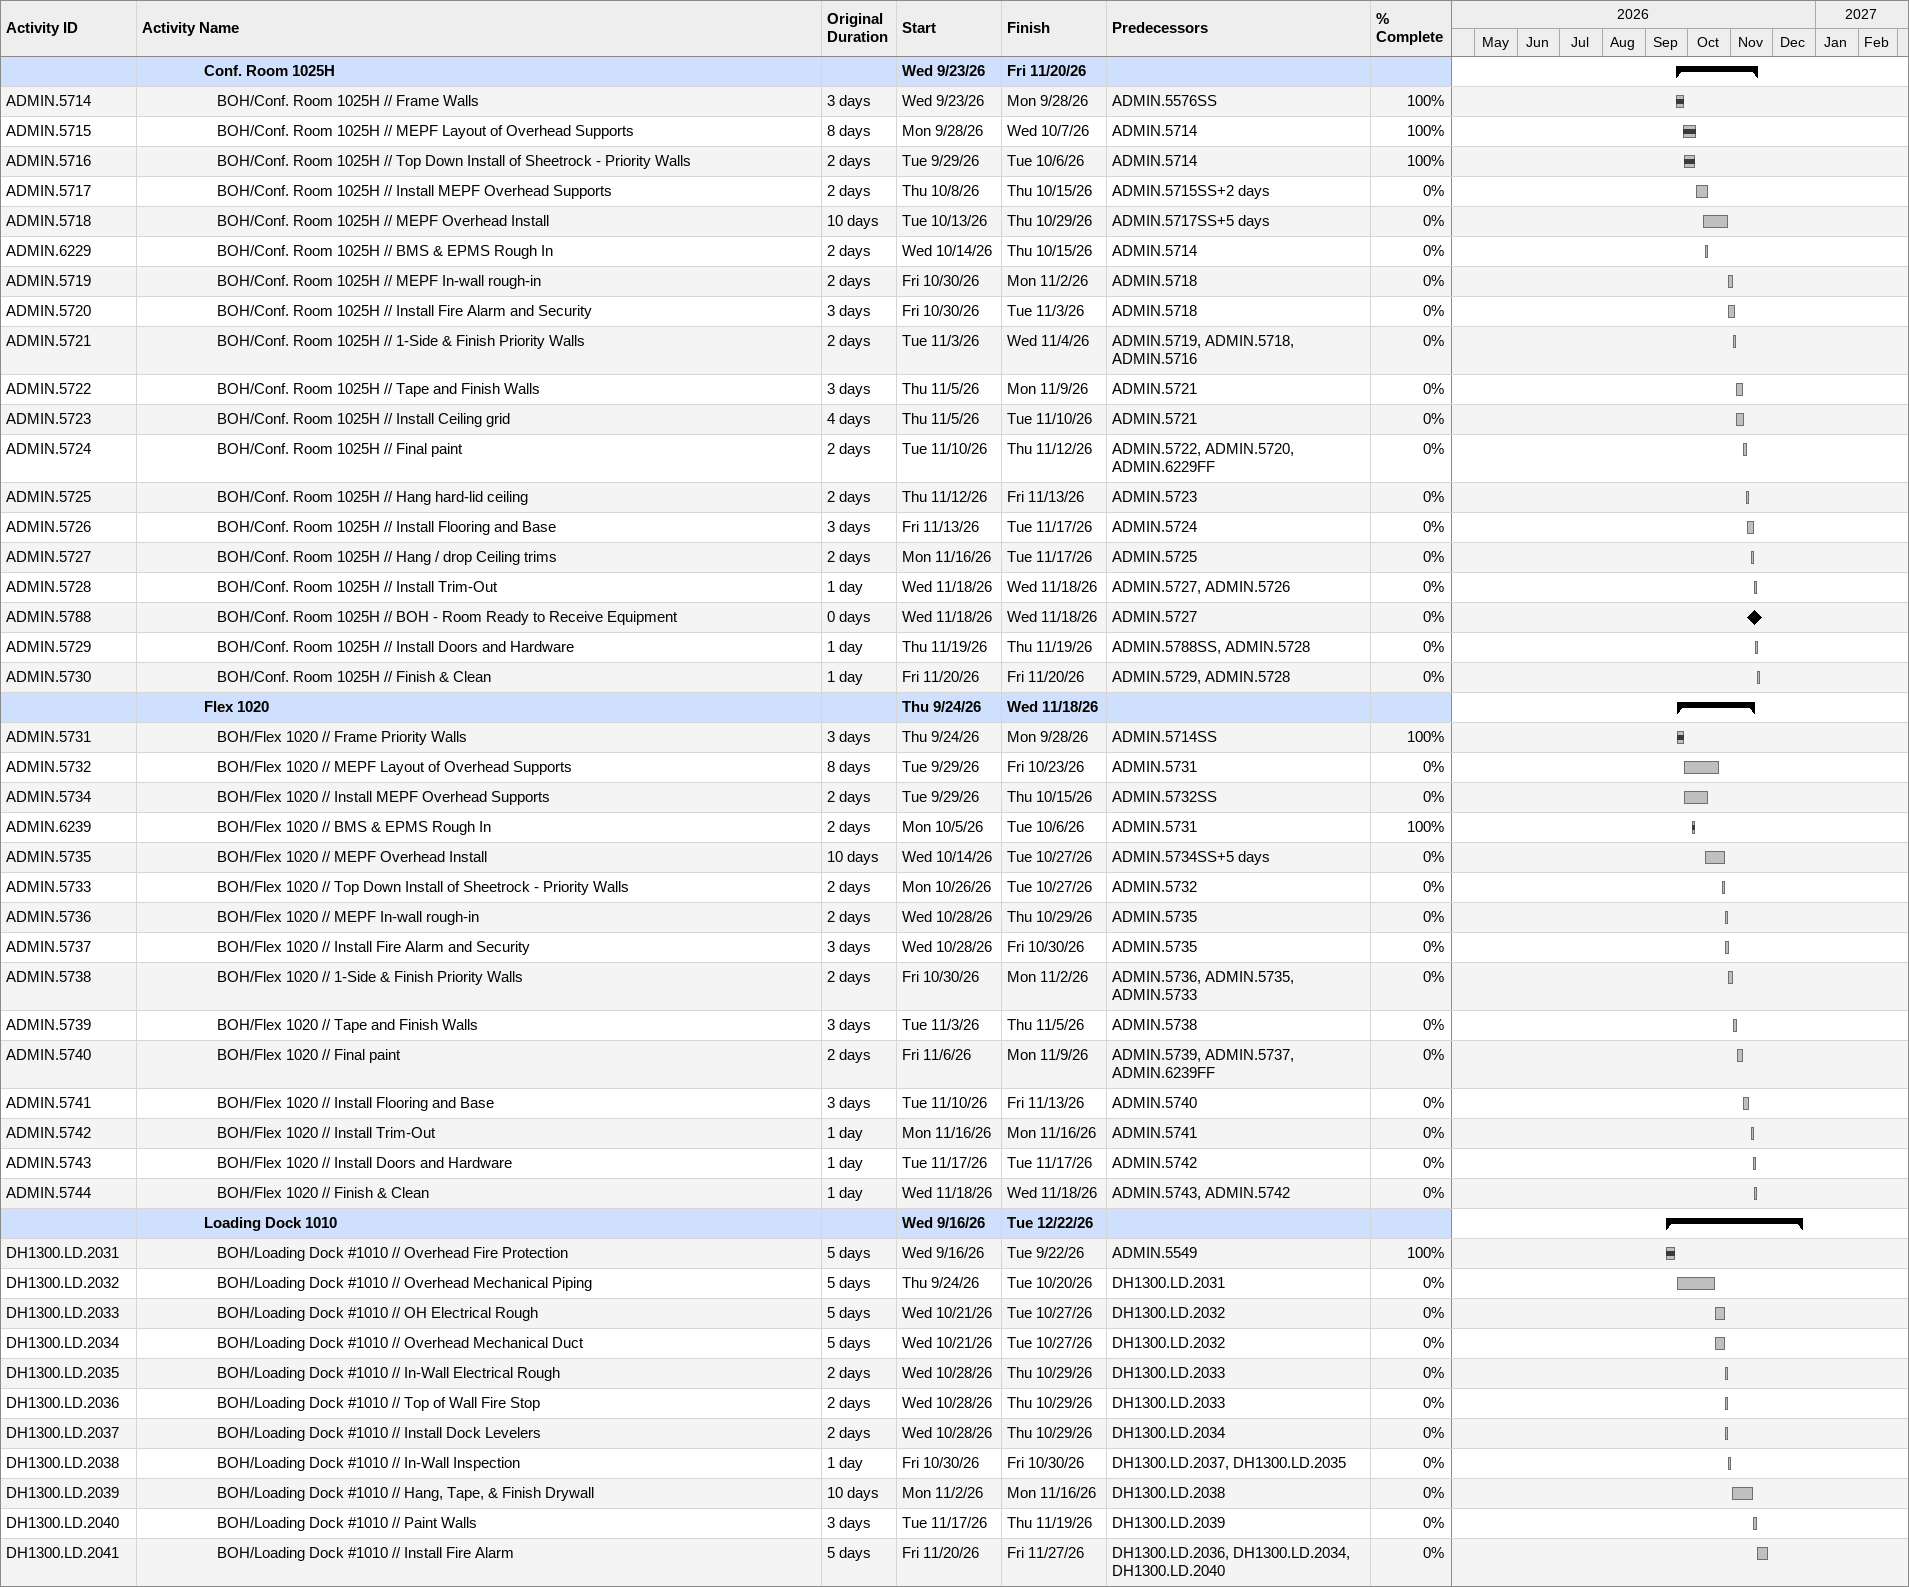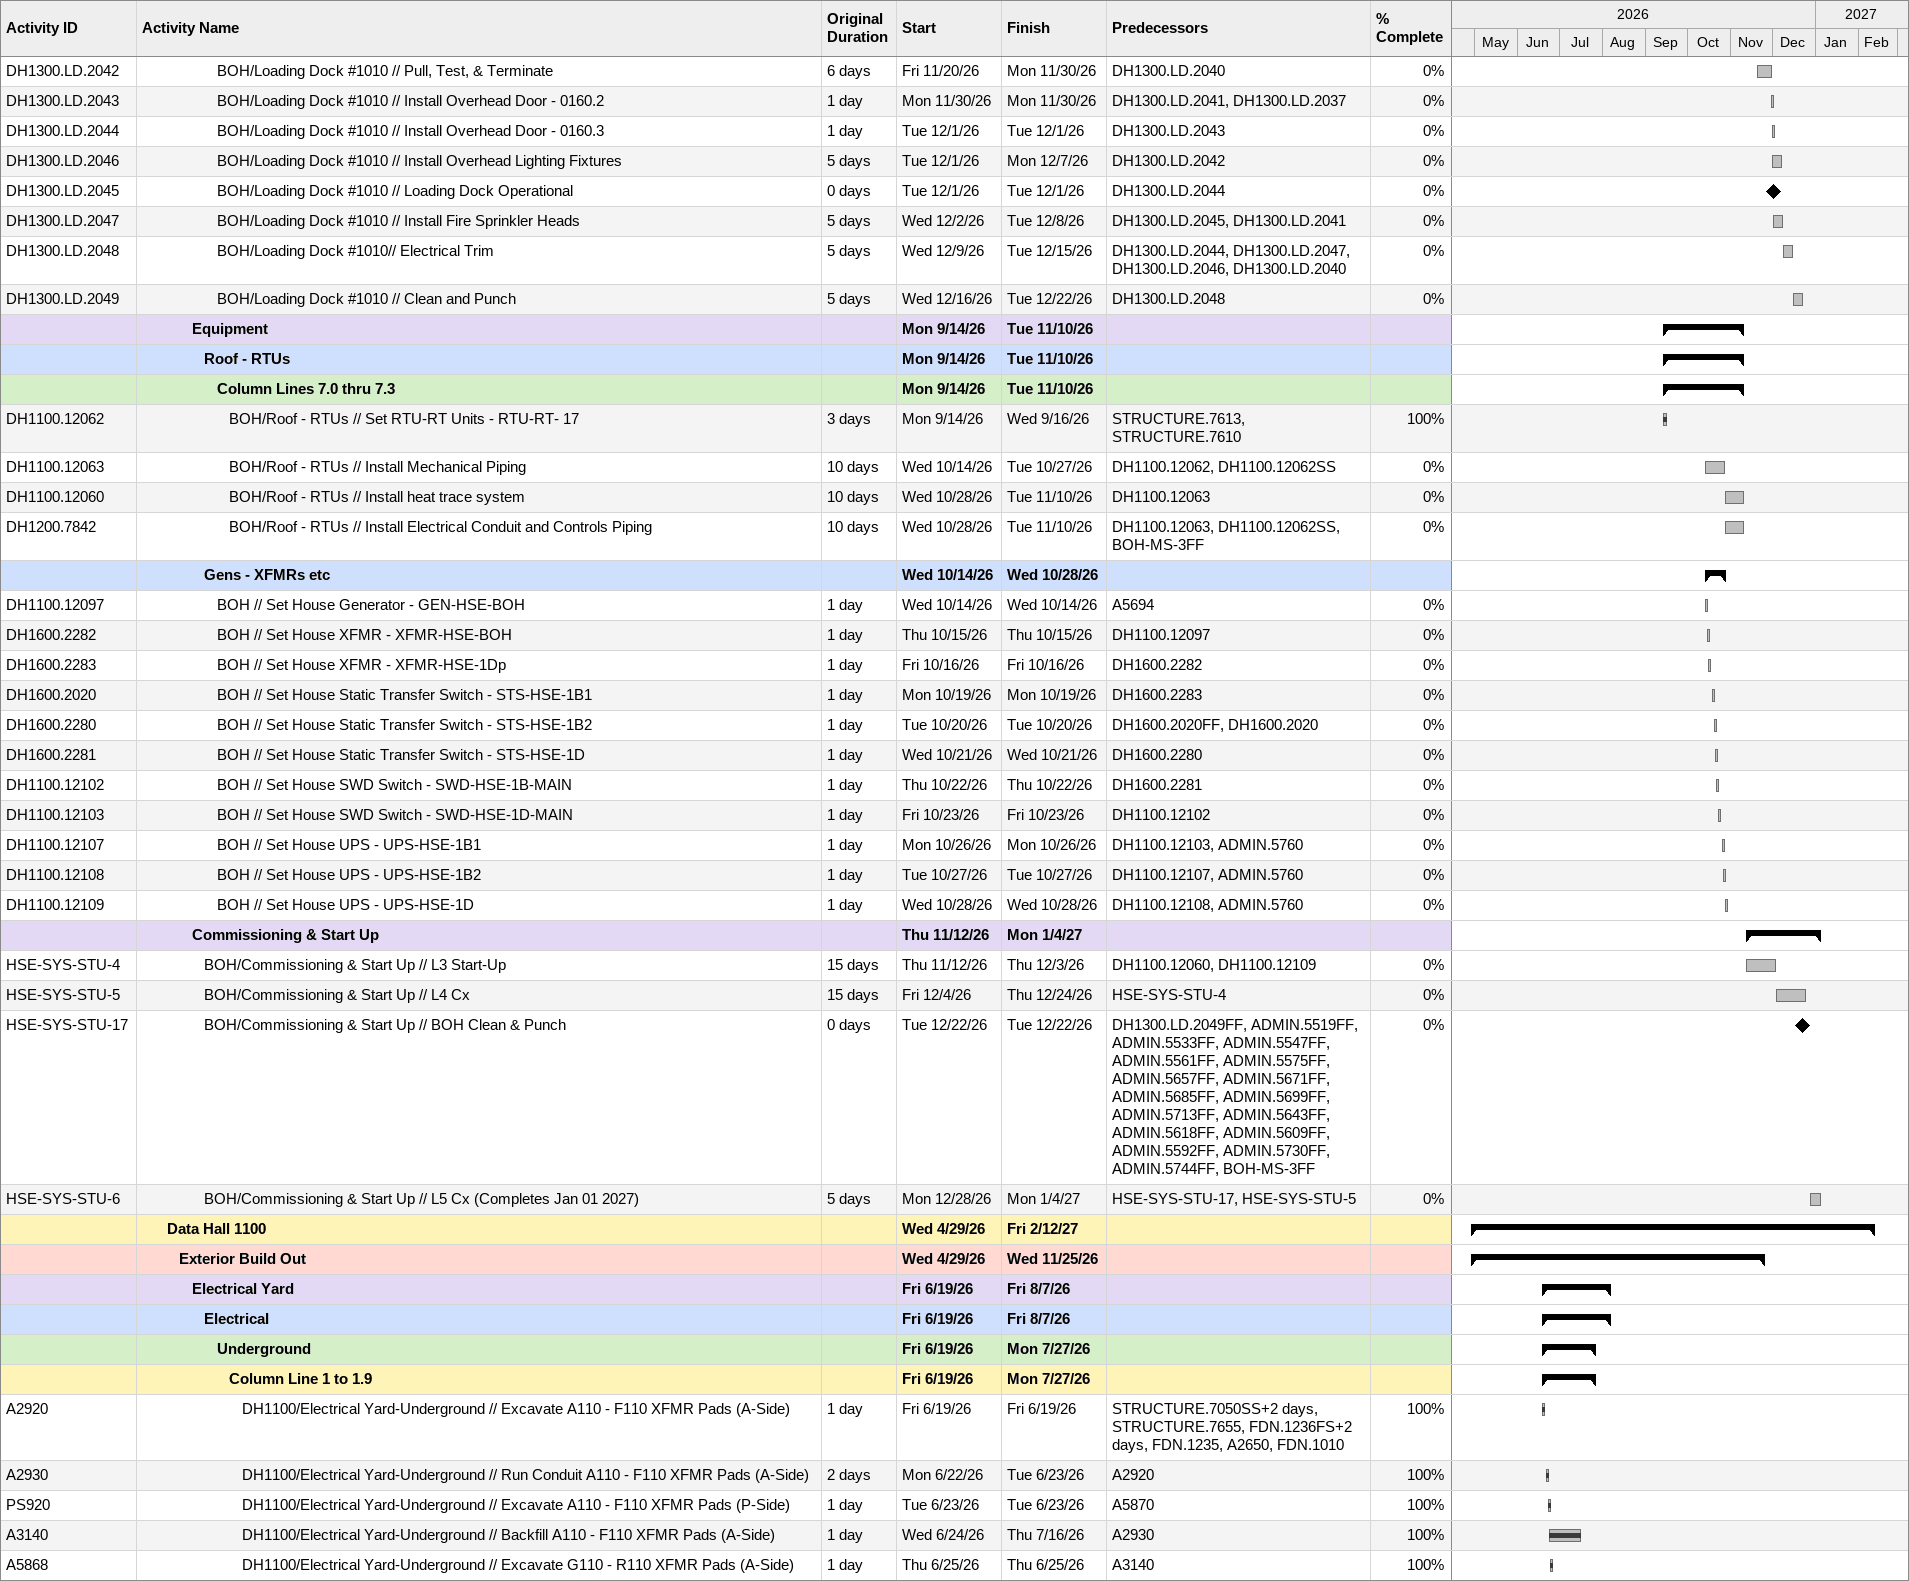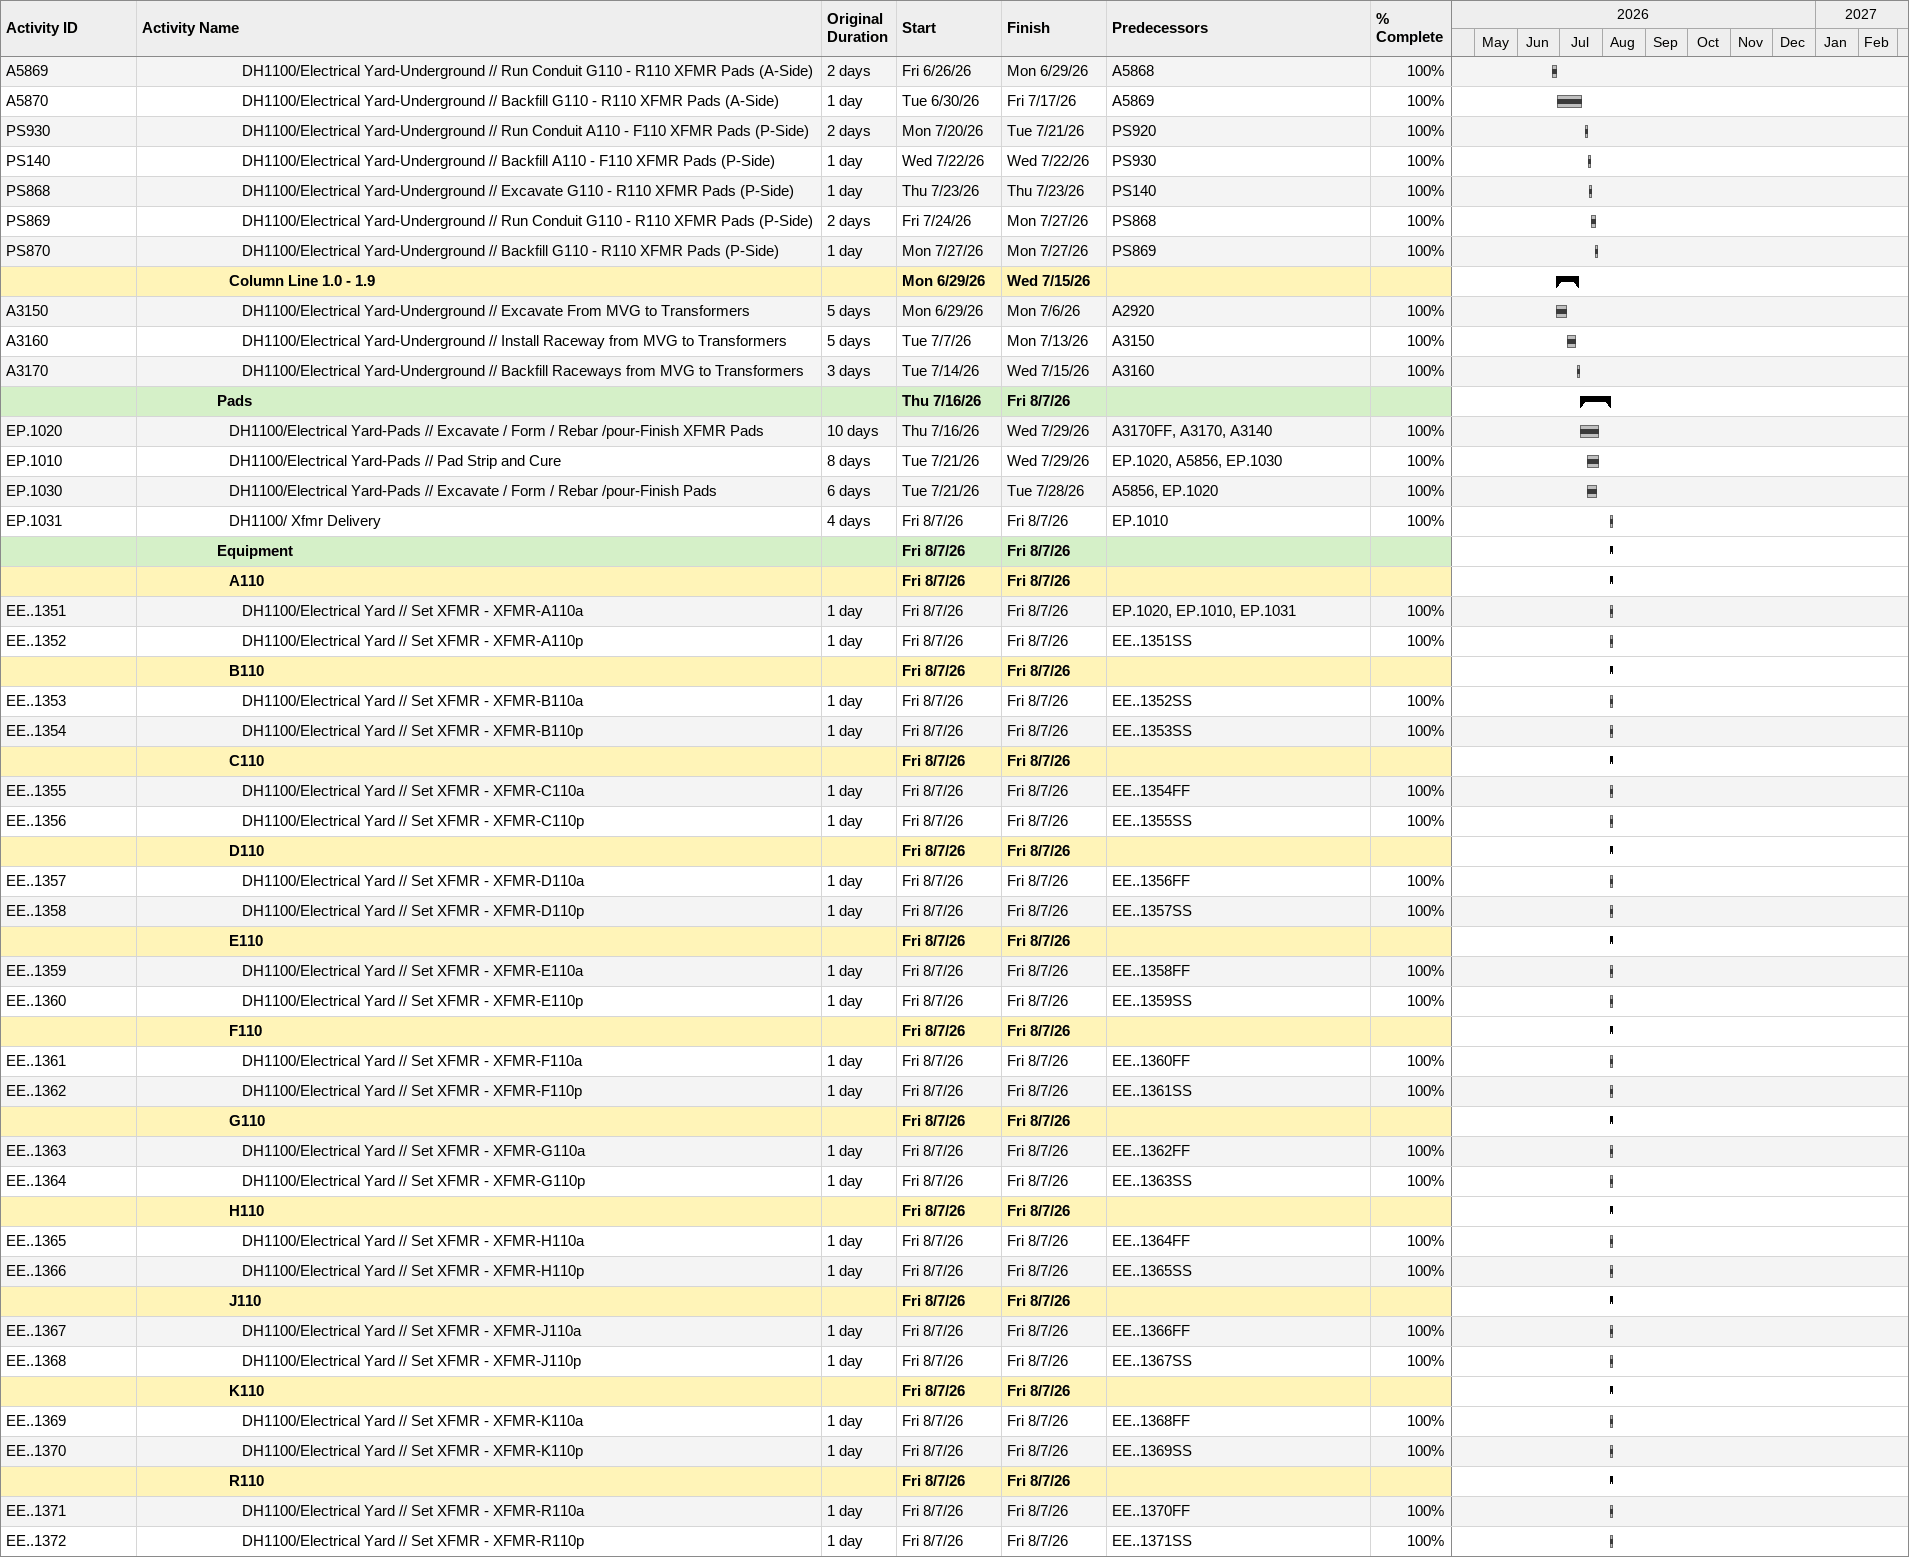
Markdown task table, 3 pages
| ID | Level | Task | Original duration | Start | Finish | Predecessors | % complete |
|---|---|---|---|---|---|---|---|
|  | 6 | **Conf. Room 1025H** |  | 2026-09-23 | 2026-11-20 |  |  |
| ADMIN.5714 | 7 | BOH/Conf. Room 1025H // Frame Walls | 3d | 2026-09-23 | 2026-09-28 | ADMIN.5576SS | 100 |
| ADMIN.5715 | 7 | BOH/Conf. Room 1025H // MEPF Layout of Overhead Supports | 8d | 2026-09-28 | 2026-10-07 | ADMIN.5714 | 100 |
| ADMIN.5716 | 7 | BOH/Conf. Room 1025H // Top Down Install of Sheetrock - Priority Walls | 2d | 2026-09-29 | 2026-10-06 | ADMIN.5714 | 100 |
| ADMIN.5717 | 7 | BOH/Conf. Room 1025H // Install MEPF Overhead Supports | 2d | 2026-10-08 | 2026-10-15 | ADMIN.5715SS+2d | 0 |
| ADMIN.5718 | 7 | BOH/Conf. Room 1025H // MEPF Overhead Install | 10d | 2026-10-13 | 2026-10-29 | ADMIN.5717SS+5d | 0 |
| ADMIN.6229 | 7 | BOH/Conf. Room 1025H // BMS & EPMS Rough In | 2d | 2026-10-14 | 2026-10-15 | ADMIN.5714 | 0 |
| ADMIN.5719 | 7 | BOH/Conf. Room 1025H // MEPF In-wall rough-in | 2d | 2026-10-30 | 2026-11-02 | ADMIN.5718 | 0 |
| ADMIN.5720 | 7 | BOH/Conf. Room 1025H // Install Fire Alarm and Security | 3d | 2026-10-30 | 2026-11-03 | ADMIN.5718 | 0 |
| ADMIN.5721 | 7 | BOH/Conf. Room 1025H // 1-Side & Finish Priority Walls | 2d | 2026-11-03 | 2026-11-04 | ADMIN.5719, ADMIN.5718, ADMIN.5716 | 0 |
| ADMIN.5722 | 7 | BOH/Conf. Room 1025H // Tape and Finish Walls | 3d | 2026-11-05 | 2026-11-09 | ADMIN.5721 | 0 |
| ADMIN.5723 | 7 | BOH/Conf. Room 1025H // Install Ceiling grid | 4d | 2026-11-05 | 2026-11-10 | ADMIN.5721 | 0 |
| ADMIN.5724 | 7 | BOH/Conf. Room 1025H // Final paint | 2d | 2026-11-10 | 2026-11-12 | ADMIN.5722, ADMIN.5720, ADMIN.6229FF | 0 |
| ADMIN.5725 | 7 | BOH/Conf. Room 1025H // Hang hard-lid ceiling | 2d | 2026-11-12 | 2026-11-13 | ADMIN.5723 | 0 |
| ADMIN.5726 | 7 | BOH/Conf. Room 1025H // Install Flooring and Base | 3d | 2026-11-13 | 2026-11-17 | ADMIN.5724 | 0 |
| ADMIN.5727 | 7 | BOH/Conf. Room 1025H // Hang / drop Ceiling trims | 2d | 2026-11-16 | 2026-11-17 | ADMIN.5725 | 0 |
| ADMIN.5728 | 7 | BOH/Conf. Room 1025H // Install Trim-Out | 1d | 2026-11-18 | 2026-11-18 | ADMIN.5727, ADMIN.5726 | 0 |
| ADMIN.5788 | 7 | BOH/Conf. Room 1025H // BOH - Room Ready to Receive Equipment | 0d | 2026-11-18 | 2026-11-18 | ADMIN.5727 | 0 |
| ADMIN.5729 | 7 | BOH/Conf. Room 1025H // Install Doors and Hardware | 1d | 2026-11-19 | 2026-11-19 | ADMIN.5788SS, ADMIN.5728 | 0 |
| ADMIN.5730 | 7 | BOH/Conf. Room 1025H // Finish & Clean | 1d | 2026-11-20 | 2026-11-20 | ADMIN.5729, ADMIN.5728 | 0 |
|  | 6 | **Flex 1020** |  | 2026-09-24 | 2026-11-18 |  |  |
| ADMIN.5731 | 7 | BOH/Flex 1020 // Frame Priority Walls | 3d | 2026-09-24 | 2026-09-28 | ADMIN.5714SS | 100 |
| ADMIN.5732 | 7 | BOH/Flex 1020 // MEPF Layout of Overhead Supports | 8d | 2026-09-29 | 2026-10-23 | ADMIN.5731 | 0 |
| ADMIN.5734 | 7 | BOH/Flex 1020 // Install MEPF Overhead Supports | 2d | 2026-09-29 | 2026-10-15 | ADMIN.5732SS | 0 |
| ADMIN.6239 | 7 | BOH/Flex 1020 // BMS & EPMS Rough In | 2d | 2026-10-05 | 2026-10-06 | ADMIN.5731 | 100 |
| ADMIN.5735 | 7 | BOH/Flex 1020 // MEPF Overhead Install | 10d | 2026-10-14 | 2026-10-27 | ADMIN.5734SS+5d | 0 |
| ADMIN.5733 | 7 | BOH/Flex 1020 // Top Down Install of Sheetrock - Priority Walls | 2d | 2026-10-26 | 2026-10-27 | ADMIN.5732 | 0 |
| ADMIN.5736 | 7 | BOH/Flex 1020 // MEPF In-wall rough-in | 2d | 2026-10-28 | 2026-10-29 | ADMIN.5735 | 0 |
| ADMIN.5737 | 7 | BOH/Flex 1020 // Install Fire Alarm and Security | 3d | 2026-10-28 | 2026-10-30 | ADMIN.5735 | 0 |
| ADMIN.5738 | 7 | BOH/Flex 1020 // 1-Side & Finish Priority Walls | 2d | 2026-10-30 | 2026-11-02 | ADMIN.5736, ADMIN.5735, ADMIN.5733 | 0 |
| ADMIN.5739 | 7 | BOH/Flex 1020 // Tape and Finish Walls | 3d | 2026-11-03 | 2026-11-05 | ADMIN.5738 | 0 |
| ADMIN.5740 | 7 | BOH/Flex 1020 // Final paint | 2d | 2026-11-06 | 2026-11-09 | ADMIN.5739, ADMIN.5737, ADMIN.6239FF | 0 |
| ADMIN.5741 | 7 | BOH/Flex 1020 // Install Flooring and Base | 3d | 2026-11-10 | 2026-11-13 | ADMIN.5740 | 0 |
| ADMIN.5742 | 7 | BOH/Flex 1020 // Install Trim-Out | 1d | 2026-11-16 | 2026-11-16 | ADMIN.5741 | 0 |
| ADMIN.5743 | 7 | BOH/Flex 1020 // Install Doors and Hardware | 1d | 2026-11-17 | 2026-11-17 | ADMIN.5742 | 0 |
| ADMIN.5744 | 7 | BOH/Flex 1020 // Finish & Clean | 1d | 2026-11-18 | 2026-11-18 | ADMIN.5743, ADMIN.5742 | 0 |
|  | 6 | **Loading Dock 1010** |  | 2026-09-16 | 2026-12-22 |  |  |
| DH1300.LD.2031 | 7 | BOH/Loading Dock #1010 // Overhead Fire Protection | 5d | 2026-09-16 | 2026-09-22 | ADMIN.5549 | 100 |
| DH1300.LD.2032 | 7 | BOH/Loading Dock #1010 // Overhead Mechanical Piping | 5d | 2026-09-24 | 2026-10-20 | DH1300.LD.2031 | 0 |
| DH1300.LD.2033 | 7 | BOH/Loading Dock #1010 // OH Electrical Rough | 5d | 2026-10-21 | 2026-10-27 | DH1300.LD.2032 | 0 |
| DH1300.LD.2034 | 7 | BOH/Loading Dock #1010 // Overhead Mechanical Duct | 5d | 2026-10-21 | 2026-10-27 | DH1300.LD.2032 | 0 |
| DH1300.LD.2035 | 7 | BOH/Loading Dock #1010 // In-Wall Electrical Rough | 2d | 2026-10-28 | 2026-10-29 | DH1300.LD.2033 | 0 |
| DH1300.LD.2036 | 7 | BOH/Loading Dock #1010 // Top of Wall Fire Stop | 2d | 2026-10-28 | 2026-10-29 | DH1300.LD.2033 | 0 |
| DH1300.LD.2037 | 7 | BOH/Loading Dock #1010 // Install Dock Levelers | 2d | 2026-10-28 | 2026-10-29 | DH1300.LD.2034 | 0 |
| DH1300.LD.2038 | 7 | BOH/Loading Dock #1010 // In-Wall Inspection | 1d | 2026-10-30 | 2026-10-30 | DH1300.LD.2037, DH1300.LD.2035 | 0 |
| DH1300.LD.2039 | 7 | BOH/Loading Dock #1010 // Hang, Tape, & Finish Drywall | 10d | 2026-11-02 | 2026-11-16 | DH1300.LD.2038 | 0 |
| DH1300.LD.2040 | 7 | BOH/Loading Dock #1010 // Paint Walls | 3d | 2026-11-17 | 2026-11-19 | DH1300.LD.2039 | 0 |
| DH1300.LD.2041 | 7 | BOH/Loading Dock #1010 // Install Fire Alarm | 5d | 2026-11-20 | 2026-11-27 | DH1300.LD.2036, DH1300.LD.2034, DH1300.LD.2040 | 0 |
| DH1300.LD.2042 | 7 | BOH/Loading Dock #1010 // Pull, Test, & Terminate | 6d | 2026-11-20 | 2026-11-30 | DH1300.LD.2040 | 0 |
| DH1300.LD.2043 | 7 | BOH/Loading Dock #1010 // Install Overhead Door - 0160.2 | 1d | 2026-11-30 | 2026-11-30 | DH1300.LD.2041, DH1300.LD.2037 | 0 |
| DH1300.LD.2044 | 7 | BOH/Loading Dock #1010 // Install Overhead Door - 0160.3 | 1d | 2026-12-01 | 2026-12-01 | DH1300.LD.2043 | 0 |
| DH1300.LD.2046 | 7 | BOH/Loading Dock #1010 // Install Overhead Lighting Fixtures | 5d | 2026-12-01 | 2026-12-07 | DH1300.LD.2042 | 0 |
| DH1300.LD.2045 | 7 | BOH/Loading Dock #1010 // Loading Dock Operational | 0d | 2026-12-01 | 2026-12-01 | DH1300.LD.2044 | 0 |
| DH1300.LD.2047 | 7 | BOH/Loading Dock #1010 // Install Fire Sprinkler Heads | 5d | 2026-12-02 | 2026-12-08 | DH1300.LD.2045, DH1300.LD.2041 | 0 |
| DH1300.LD.2048 | 7 | BOH/Loading Dock #1010// Electrical Trim | 5d | 2026-12-09 | 2026-12-15 | DH1300.LD.2044, DH1300.LD.2047, DH1300.LD.2046, DH1300.LD.2040 | 0 |
| DH1300.LD.2049 | 7 | BOH/Loading Dock #1010 // Clean and Punch | 5d | 2026-12-16 | 2026-12-22 | DH1300.LD.2048 | 0 |
|  | 5 | **Equipment** |  | 2026-09-14 | 2026-11-10 |  |  |
|  | 6 | **Roof - RTUs** |  | 2026-09-14 | 2026-11-10 |  |  |
|  | 7 | **Column Lines 7.0 thru 7.3** |  | 2026-09-14 | 2026-11-10 |  |  |
| DH1100.12062 | 8 | BOH/Roof - RTUs // Set RTU-RT Units - RTU-RT- 17 | 3d | 2026-09-14 | 2026-09-16 | STRUCTURE.7613, STRUCTURE.7610 | 100 |
| DH1100.12063 | 8 | BOH/Roof - RTUs // Install Mechanical Piping | 10d | 2026-10-14 | 2026-10-27 | DH1100.12062, DH1100.12062SS | 0 |
| DH1100.12060 | 8 | BOH/Roof - RTUs // Install heat trace system | 10d | 2026-10-28 | 2026-11-10 | DH1100.12063 | 0 |
| DH1200.7842 | 8 | BOH/Roof - RTUs // Install Electrical Conduit and Controls Piping | 10d | 2026-10-28 | 2026-11-10 | DH1100.12063, DH1100.12062SS, BOH-MS-3FF | 0 |
|  | 6 | **Gens - XFMRs etc** |  | 2026-10-14 | 2026-10-28 |  |  |
| DH1100.12097 | 7 | BOH // Set House Generator - GEN-HSE-BOH | 1d | 2026-10-14 | 2026-10-14 | A5694 | 0 |
| DH1600.2282 | 7 | BOH // Set House XFMR - XFMR-HSE-BOH | 1d | 2026-10-15 | 2026-10-15 | DH1100.12097 | 0 |
| DH1600.2283 | 7 | BOH // Set House XFMR - XFMR-HSE-1Dp | 1d | 2026-10-16 | 2026-10-16 | DH1600.2282 | 0 |
| DH1600.2020 | 7 | BOH // Set House Static Transfer Switch - STS-HSE-1B1 | 1d | 2026-10-19 | 2026-10-19 | DH1600.2283 | 0 |
| DH1600.2280 | 7 | BOH // Set House Static Transfer Switch - STS-HSE-1B2 | 1d | 2026-10-20 | 2026-10-20 | DH1600.2020FF, DH1600.2020 | 0 |
| DH1600.2281 | 7 | BOH // Set House Static Transfer Switch - STS-HSE-1D | 1d | 2026-10-21 | 2026-10-21 | DH1600.2280 | 0 |
| DH1100.12102 | 7 | BOH // Set House SWD Switch - SWD-HSE-1B-MAIN | 1d | 2026-10-22 | 2026-10-22 | DH1600.2281 | 0 |
| DH1100.12103 | 7 | BOH // Set House SWD Switch - SWD-HSE-1D-MAIN | 1d | 2026-10-23 | 2026-10-23 | DH1100.12102 | 0 |
| DH1100.12107 | 7 | BOH // Set House UPS - UPS-HSE-1B1 | 1d | 2026-10-26 | 2026-10-26 | DH1100.12103, ADMIN.5760 | 0 |
| DH1100.12108 | 7 | BOH // Set House UPS - UPS-HSE-1B2 | 1d | 2026-10-27 | 2026-10-27 | DH1100.12107, ADMIN.5760 | 0 |
| DH1100.12109 | 7 | BOH // Set House UPS - UPS-HSE-1D | 1d | 2026-10-28 | 2026-10-28 | DH1100.12108, ADMIN.5760 | 0 |
|  | 5 | **Commissioning & Start Up** |  | 2026-11-12 | 2027-01-04 |  |  |
| HSE-SYS-STU-4 | 6 | BOH/Commissioning & Start Up // L3 Start-Up | 15d | 2026-11-12 | 2026-12-03 | DH1100.12060, DH1100.12109 | 0 |
| HSE-SYS-STU-5 | 6 | BOH/Commissioning & Start Up // L4 Cx | 15d | 2026-12-04 | 2026-12-24 | HSE-SYS-STU-4 | 0 |
| HSE-SYS-STU-17 | 6 | BOH/Commissioning & Start Up // BOH Clean & Punch | 0d | 2026-12-22 | 2026-12-22 | DH1300.LD.2049FF, ADMIN.5519FF, ADMIN.5533FF, ADMIN.5547FF, ADMIN.5561FF, ADMIN.5575FF, ADMIN.5657FF, ADMIN.5671FF, ADMIN.5685FF, ADMIN.5699FF, ADMIN.5713FF, ADMIN.5643FF, ADMIN.5618FF, ADMIN.5609FF, ADMIN.5592FF, ADMIN.5730FF, ADMIN.5744FF, BOH-MS-3FF | 0 |
| HSE-SYS-STU-6 | 6 | BOH/Commissioning & Start Up // L5 Cx (Completes Jan 01 2027) | 5d | 2026-12-28 | 2027-01-04 | HSE-SYS-STU-17, HSE-SYS-STU-5 | 0 |
|  | 3 | **Data Hall 1100** |  | 2026-04-29 | 2027-02-12 |  |  |
|  | 4 | **Exterior Build Out** |  | 2026-04-29 | 2026-11-25 |  |  |
|  | 5 | **Electrical Yard** |  | 2026-06-19 | 2026-08-07 |  |  |
|  | 6 | **Electrical** |  | 2026-06-19 | 2026-08-07 |  |  |
|  | 7 | **Underground** |  | 2026-06-19 | 2026-07-27 |  |  |
|  | 8 | **Column Line 1 to 1.9** |  | 2026-06-19 | 2026-07-27 |  |  |
| A2920 | 9 | DH1100/Electrical Yard-Underground // Excavate A110 - F110 XFMR Pads (A-Side) | 1d | 2026-06-19 | 2026-06-19 | STRUCTURE.7050SS+2d, STRUCTURE.7655, FDN.1236FS+2d, FDN.1235, A2650, FDN.1010 | 100 |
| A2930 | 9 | DH1100/Electrical Yard-Underground // Run Conduit A110 - F110 XFMR Pads (A-Side) | 2d | 2026-06-22 | 2026-06-23 | A2920 | 100 |
| PS920 | 9 | DH1100/Electrical Yard-Underground // Excavate A110 - F110 XFMR Pads (P-Side) | 1d | 2026-06-23 | 2026-06-23 | A5870 | 100 |
| A3140 | 9 | DH1100/Electrical Yard-Underground // Backfill A110 - F110 XFMR Pads (A-Side) | 1d | 2026-06-24 | 2026-07-16 | A2930 | 100 |
| A5868 | 9 | DH1100/Electrical Yard-Underground // Excavate G110 - R110 XFMR Pads (A-Side) | 1d | 2026-06-25 | 2026-06-25 | A3140 | 100 |
| A5869 | 9 | DH1100/Electrical Yard-Underground // Run Conduit G110 - R110 XFMR Pads (A-Side) | 2d | 2026-06-26 | 2026-06-29 | A5868 | 100 |
| A5870 | 9 | DH1100/Electrical Yard-Underground // Backfill G110 - R110 XFMR Pads (A-Side) | 1d | 2026-06-30 | 2026-07-17 | A5869 | 100 |
| PS930 | 9 | DH1100/Electrical Yard-Underground // Run Conduit A110 - F110 XFMR Pads (P-Side) | 2d | 2026-07-20 | 2026-07-21 | PS920 | 100 |
| PS140 | 9 | DH1100/Electrical Yard-Underground // Backfill A110 - F110 XFMR Pads (P-Side) | 1d | 2026-07-22 | 2026-07-22 | PS930 | 100 |
| PS868 | 9 | DH1100/Electrical Yard-Underground // Excavate G110 - R110 XFMR Pads (P-Side) | 1d | 2026-07-23 | 2026-07-23 | PS140 | 100 |
| PS869 | 9 | DH1100/Electrical Yard-Underground // Run Conduit G110 - R110 XFMR Pads (P-Side) | 2d | 2026-07-24 | 2026-07-27 | PS868 | 100 |
| PS870 | 9 | DH1100/Electrical Yard-Underground // Backfill G110 - R110 XFMR Pads (P-Side) | 1d | 2026-07-27 | 2026-07-27 | PS869 | 100 |
|  | 8 | **Column Line 1.0 - 1.9** |  | 2026-06-29 | 2026-07-15 |  |  |
| A3150 | 9 | DH1100/Electrical Yard-Underground // Excavate From MVG to Transformers | 5d | 2026-06-29 | 2026-07-06 | A2920 | 100 |
| A3160 | 9 | DH1100/Electrical Yard-Underground // Install Raceway from MVG to Transformers | 5d | 2026-07-07 | 2026-07-13 | A3150 | 100 |
| A3170 | 9 | DH1100/Electrical Yard-Underground // Backfill Raceways from MVG to Transformers | 3d | 2026-07-14 | 2026-07-15 | A3160 | 100 |
|  | 7 | **Pads** |  | 2026-07-16 | 2026-08-07 |  |  |
| EP.1020 | 8 | DH1100/Electrical Yard-Pads // Excavate / Form / Rebar /pour-Finish XFMR Pads | 10d | 2026-07-16 | 2026-07-29 | A3170FF, A3170, A3140 | 100 |
| EP.1010 | 8 | DH1100/Electrical Yard-Pads // Pad Strip and Cure | 8d | 2026-07-21 | 2026-07-29 | EP.1020, A5856, EP.1030 | 100 |
| EP.1030 | 8 | DH1100/Electrical Yard-Pads // Excavate / Form / Rebar /pour-Finish Pads | 6d | 2026-07-21 | 2026-07-28 | A5856, EP.1020 | 100 |
| EP.1031 | 8 | DH1100/ Xfmr Delivery | 4d | 2026-08-07 | 2026-08-07 | EP.1010 | 100 |
|  | 7 | **Equipment** |  | 2026-08-07 | 2026-08-07 |  |  |
|  | 8 | **A110** |  | 2026-08-07 | 2026-08-07 |  |  |
| EE..1351 | 9 | DH1100/Electrical Yard // Set XFMR - XFMR-A110a | 1d | 2026-08-07 | 2026-08-07 | EP.1020, EP.1010, EP.1031 | 100 |
| EE..1352 | 9 | DH1100/Electrical Yard // Set XFMR - XFMR-A110p | 1d | 2026-08-07 | 2026-08-07 | EE..1351SS | 100 |
|  | 8 | **B110** |  | 2026-08-07 | 2026-08-07 |  |  |
| EE..1353 | 9 | DH1100/Electrical Yard // Set XFMR - XFMR-B110a | 1d | 2026-08-07 | 2026-08-07 | EE..1352SS | 100 |
| EE..1354 | 9 | DH1100/Electrical Yard // Set XFMR - XFMR-B110p | 1d | 2026-08-07 | 2026-08-07 | EE..1353SS | 100 |
|  | 8 | **C110** |  | 2026-08-07 | 2026-08-07 |  |  |
| EE..1355 | 9 | DH1100/Electrical Yard // Set XFMR - XFMR-C110a | 1d | 2026-08-07 | 2026-08-07 | EE..1354FF | 100 |
| EE..1356 | 9 | DH1100/Electrical Yard // Set XFMR - XFMR-C110p | 1d | 2026-08-07 | 2026-08-07 | EE..1355SS | 100 |
|  | 8 | **D110** |  | 2026-08-07 | 2026-08-07 |  |  |
| EE..1357 | 9 | DH1100/Electrical Yard // Set XFMR - XFMR-D110a | 1d | 2026-08-07 | 2026-08-07 | EE..1356FF | 100 |
| EE..1358 | 9 | DH1100/Electrical Yard // Set XFMR - XFMR-D110p | 1d | 2026-08-07 | 2026-08-07 | EE..1357SS | 100 |
|  | 8 | **E110** |  | 2026-08-07 | 2026-08-07 |  |  |
| EE..1359 | 9 | DH1100/Electrical Yard // Set XFMR - XFMR-E110a | 1d | 2026-08-07 | 2026-08-07 | EE..1358FF | 100 |
| EE..1360 | 9 | DH1100/Electrical Yard // Set XFMR - XFMR-E110p | 1d | 2026-08-07 | 2026-08-07 | EE..1359SS | 100 |
|  | 8 | **F110** |  | 2026-08-07 | 2026-08-07 |  |  |
| EE..1361 | 9 | DH1100/Electrical Yard // Set XFMR - XFMR-F110a | 1d | 2026-08-07 | 2026-08-07 | EE..1360FF | 100 |
| EE..1362 | 9 | DH1100/Electrical Yard // Set XFMR - XFMR-F110p | 1d | 2026-08-07 | 2026-08-07 | EE..1361SS | 100 |
|  | 8 | **G110** |  | 2026-08-07 | 2026-08-07 |  |  |
| EE..1363 | 9 | DH1100/Electrical Yard // Set XFMR - XFMR-G110a | 1d | 2026-08-07 | 2026-08-07 | EE..1362FF | 100 |
| EE..1364 | 9 | DH1100/Electrical Yard // Set XFMR - XFMR-G110p | 1d | 2026-08-07 | 2026-08-07 | EE..1363SS | 100 |
|  | 8 | **H110** |  | 2026-08-07 | 2026-08-07 |  |  |
| EE..1365 | 9 | DH1100/Electrical Yard // Set XFMR - XFMR-H110a | 1d | 2026-08-07 | 2026-08-07 | EE..1364FF | 100 |
| EE..1366 | 9 | DH1100/Electrical Yard // Set XFMR - XFMR-H110p | 1d | 2026-08-07 | 2026-08-07 | EE..1365SS | 100 |
|  | 8 | **J110** |  | 2026-08-07 | 2026-08-07 |  |  |
| EE..1367 | 9 | DH1100/Electrical Yard // Set XFMR - XFMR-J110a | 1d | 2026-08-07 | 2026-08-07 | EE..1366FF | 100 |
| EE..1368 | 9 | DH1100/Electrical Yard // Set XFMR - XFMR-J110p | 1d | 2026-08-07 | 2026-08-07 | EE..1367SS | 100 |
|  | 8 | **K110** |  | 2026-08-07 | 2026-08-07 |  |  |
| EE..1369 | 9 | DH1100/Electrical Yard // Set XFMR - XFMR-K110a | 1d | 2026-08-07 | 2026-08-07 | EE..1368FF | 100 |
| EE..1370 | 9 | DH1100/Electrical Yard // Set XFMR - XFMR-K110p | 1d | 2026-08-07 | 2026-08-07 | EE..1369SS | 100 |
|  | 8 | **R110** |  | 2026-08-07 | 2026-08-07 |  |  |
| EE..1371 | 9 | DH1100/Electrical Yard // Set XFMR - XFMR-R110a | 1d | 2026-08-07 | 2026-08-07 | EE..1370FF | 100 |
| EE..1372 | 9 | DH1100/Electrical Yard // Set XFMR - XFMR-R110p | 1d | 2026-08-07 | 2026-08-07 | EE..1371SS | 100 |
